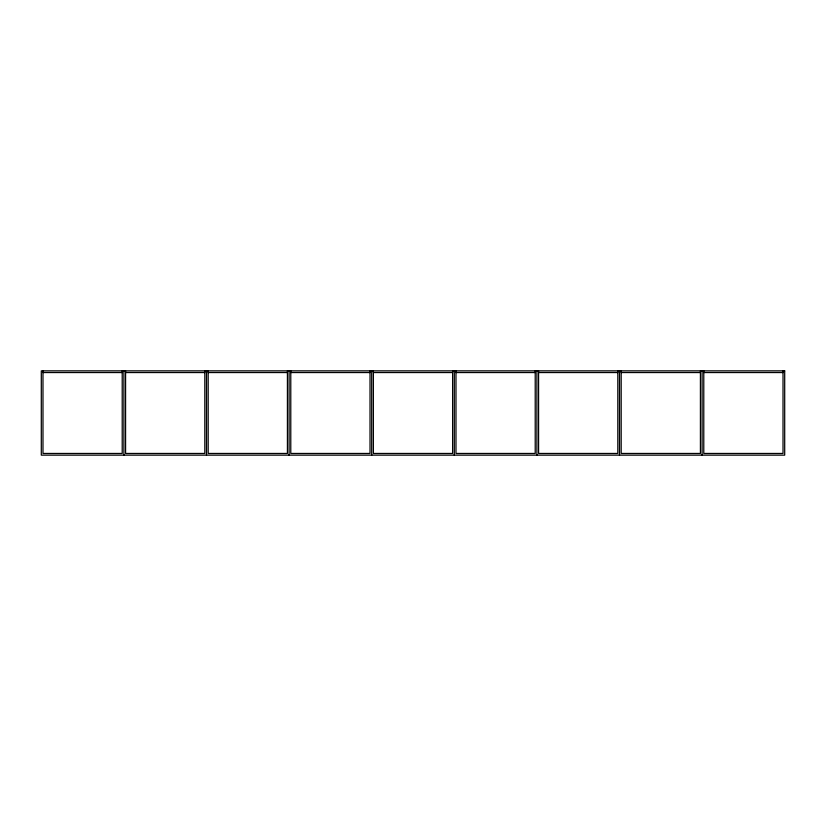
<?xml version="1.0" encoding="UTF-8"?>
<svg xmlns="http://www.w3.org/2000/svg" width="826" height="826" viewBox="0 0 826 826"><rect width="100%" height="100%" fill="white"/><g stroke="black" fill="none" stroke-linecap="round" stroke-linejoin="round"><path stroke-width="1.24" d="M42.983 372.547L122.217 372.547M125.583 372.547L204.817 372.547M208.183 372.547L287.417 372.547M290.783 372.547L370.017 372.547M373.383 372.547L452.617 372.547M455.983 372.547L535.217 372.547M538.583 372.547L617.817 372.547M621.183 372.547L700.417 372.547M703.783 372.547L783.017 372.547M783.017 370.853L783.017 453.453L703.783 453.453L703.783 370.853M702.1 370.853L702.1 455.147M700.417 370.853L700.417 453.453L621.183 453.453L621.183 370.853M619.5 370.853L619.5 455.147M617.817 370.853L617.817 453.453L538.583 453.453L538.583 370.853M536.9 370.853L536.9 455.147M535.217 370.853L535.217 453.453L455.983 453.453L455.983 370.853M454.3 370.853L454.3 455.147M452.617 370.853L452.617 453.453L373.383 453.453L373.383 370.853M371.7 370.853L371.7 455.147M370.017 370.853L370.017 453.453L290.783 453.453L290.783 370.853M289.1 370.853L289.1 455.147M287.417 370.853L287.417 453.453L208.183 453.453L208.183 370.853M206.5 370.853L206.5 455.147M204.817 370.853L204.817 453.453L125.583 453.453L125.583 370.853M123.9 370.853L123.9 455.147M122.217 370.853L122.217 453.453L42.983 453.453L42.983 370.853M784.7 370.853L41.3 370.853L41.3 455.147L784.7 455.147L784.7 370.853"/></g></svg>
